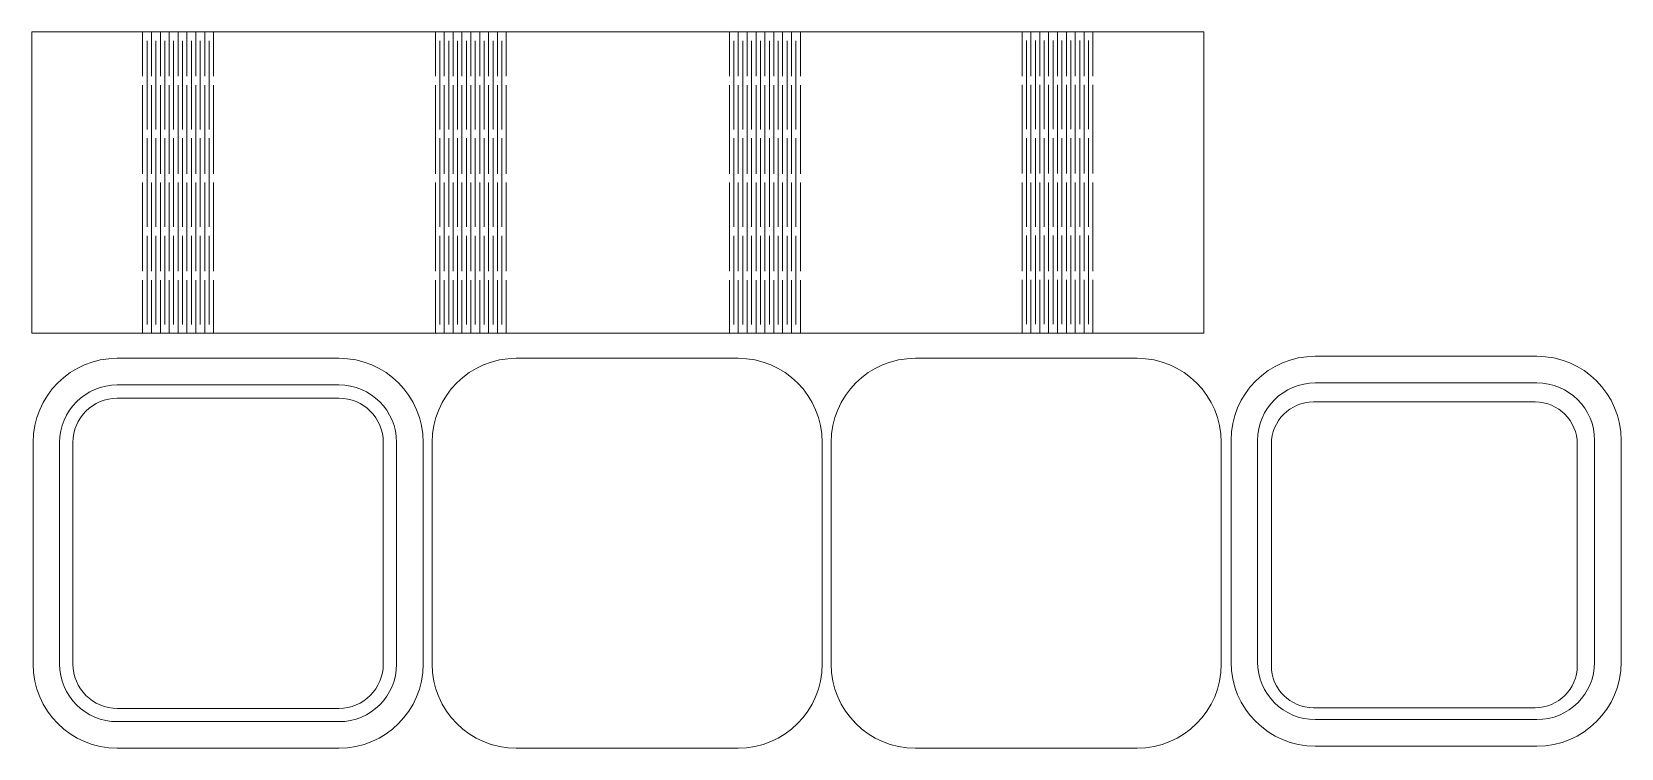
# Model space of a CAD drawing. Header units: millimetres. Extents: x 5 to 363, y 3 to 164.
import ezdxf

# ---------------------------------------------------------------- set-up
doc = ezdxf.new("R2010")
doc.units = ezdxf.units.MM
doc.header["$LTSCALE"] = 10
doc.layers.get('0').update_dxf_attribs({"linetype": 'CONTINUOUS', "lineweight": 0})

msp = doc.modelspace()

# ---------------------------------------------------------------- linework, layer by layer
at = {"color": 7, "linetype": 'CONTINUOUS'}
for p, q in [((29.76, 164.45), (4.76, 164.45)), ((4.76, 96.45), (4.76, 164.45)), ((29.76, 154.45), (29.76, 164.45)), ((29.76, 164.45), (45.76, 164.45)), ((30.76, 142.45), (30.76, 162.45)), ((31.76, 154.45), (31.76, 164.45)), ((32.76, 142.45), (32.76, 162.45)), ((33.76, 154.45), (33.76, 164.45)), ((34.76, 142.45), (34.76, 162.45)), ((35.76, 154.45), (35.76, 164.45)), ((36.76, 142.45), (36.76, 162.45)), ((37.76, 154.45), (37.76, 164.45)), ((38.76, 142.45), (38.76, 162.45)), ((39.76, 154.45), (39.76, 164.45)), ((40.76, 142.45), (40.76, 162.45)), ((41.76, 154.45), (41.76, 164.45)), ((42.76, 142.45), (42.76, 162.45)), ((43.76, 154.45), (43.76, 164.45)), ((44.76, 142.45), (44.76, 162.45)), ((45.76, 154.45), (45.76, 164.45)), ((45.76, 164.45), (95.79, 164.43)), ((95.79, 154.43), (95.79, 164.43)), ((95.79, 164.43), (111.79, 164.43)), ((96.79, 142.43), (96.79, 162.43)), ((97.79, 154.43), (97.79, 164.43)), ((98.79, 142.43), (98.79, 162.43)), ((99.79, 154.43), (99.79, 164.43)), ((100.79, 142.43), (100.79, 162.43)), ((101.79, 154.43), (101.79, 164.43)), ((102.79, 142.43), (102.79, 162.43)), ((103.79, 154.43), (103.79, 164.43)), ((104.79, 142.43), (104.79, 162.43)), ((105.79, 154.43), (105.79, 164.43)), ((106.79, 142.43), (106.79, 162.43)), ((107.79, 154.43), (107.79, 164.43)), ((108.79, 142.43), (108.79, 162.43)), ((109.79, 154.43), (109.79, 164.43)), ((110.79, 142.43), (110.79, 162.43)), ((111.79, 154.43), (111.79, 164.43)), ((111.79, 164.43), (161.31, 164.43)), ((161.31, 164.43), (162.01, 164.43)), ((162.12, 154.43), (162.12, 164.43)), ((162.12, 164.43), (178.12, 164.43)), ((163.12, 142.43), (163.12, 162.43)), ((164.12, 154.43), (164.12, 164.43)), ((165.12, 142.43), (165.12, 162.43)), ((166.12, 154.43), (166.12, 164.43)), ((167.12, 142.43), (167.12, 162.43)), ((168.12, 154.43), (168.12, 164.43)), ((169.12, 142.43), (169.12, 162.43)), ((170.12, 154.43), (170.12, 164.43)), ((171.12, 142.43), (171.12, 162.43)), ((172.12, 154.43), (172.12, 164.43)), ((173.12, 142.43), (173.12, 162.43)), ((174.12, 154.43), (174.12, 164.43)), ((175.12, 142.43), (175.12, 162.43)), ((176.12, 154.43), (176.12, 164.43)), ((177.12, 142.43), (177.12, 162.43)), ((178.12, 164.43), (228.11, 164.48)), ((178.12, 154.43), (178.12, 164.43)), ((228.11, 154.48), (228.11, 164.48)), ((228.11, 164.48), (244.11, 164.48)), ((228.11, 164.43), (228.12, 164.43)), ((229.11, 142.48), (229.11, 162.48)), ((230.11, 154.48), (230.11, 164.48)), ((231.11, 142.48), (231.11, 162.48)), ((232.11, 154.48), (232.11, 164.48)), ((233.11, 142.48), (233.11, 162.48)), ((234.11, 154.48), (234.11, 164.48)), ((235.11, 142.48), (235.11, 162.48)), ((236.11, 154.48), (236.11, 164.48)), ((237.11, 142.48), (237.11, 162.48)), ((238.11, 154.48), (238.11, 164.48)), ((239.11, 142.48), (239.11, 162.48)), ((240.11, 154.48), (240.11, 164.48)), ((241.11, 142.48), (241.11, 162.48)), ((242.11, 154.48), (242.11, 164.48)), ((243.11, 142.48), (243.11, 162.48)), ((244.11, 154.48), (244.11, 164.48)), ((244.11, 164.48), (269.11, 164.48)), ((269.11, 164.48), (269.11, 96.48)), ((29.76, 132.45), (29.76, 152.45)), ((31.76, 132.45), (31.76, 152.45)), ((33.76, 132.45), (33.76, 152.45)), ((35.76, 132.45), (35.76, 152.45)), ((37.76, 132.45), (37.76, 152.45)), ((39.76, 132.45), (39.76, 152.45)), ((41.76, 132.45), (41.76, 152.45)), ((43.76, 132.45), (43.76, 152.45)), ((45.76, 132.45), (45.76, 152.45)), ((95.79, 132.43), (95.79, 152.43)), ((97.79, 132.43), (97.79, 152.43)), ((99.79, 132.43), (99.79, 152.43)), ((101.79, 132.43), (101.79, 152.43)), ((103.79, 132.43), (103.79, 152.43)), ((105.79, 132.43), (105.79, 152.43)), ((107.79, 132.43), (107.79, 152.43)), ((109.79, 132.43), (109.79, 152.43)), ((111.79, 132.43), (111.79, 152.43)), ((162.12, 132.43), (162.12, 152.43)), ((164.12, 132.43), (164.12, 152.43)), ((166.12, 132.43), (166.12, 152.43)), ((168.12, 132.43), (168.12, 152.43)), ((170.12, 132.43), (170.12, 152.43)), ((172.12, 132.43), (172.12, 152.43)), ((174.12, 132.43), (174.12, 152.43)), ((176.12, 132.43), (176.12, 152.43)), ((178.12, 132.43), (178.12, 152.43)), ((228.11, 132.48), (228.11, 152.48)), ((230.11, 132.48), (230.11, 152.48)), ((232.11, 132.48), (232.11, 152.48)), ((234.11, 132.48), (234.11, 152.48)), ((236.11, 132.48), (236.11, 152.48)), ((238.11, 132.48), (238.11, 152.48)), ((240.11, 132.48), (240.11, 152.48)), ((242.11, 132.48), (242.11, 152.48)), ((244.11, 132.48), (244.11, 152.48)), ((30.76, 120.45), (30.76, 140.45)), ((32.76, 120.45), (32.76, 140.45)), ((34.76, 120.45), (34.76, 140.45)), ((36.76, 120.45), (36.76, 140.45)), ((38.76, 120.45), (38.76, 140.45)), ((40.76, 120.45), (40.76, 140.45)), ((42.76, 120.45), (42.76, 140.45)), ((44.76, 120.45), (44.76, 140.45)), ((96.79, 120.43), (96.79, 140.43)), ((98.79, 120.43), (98.79, 140.43)), ((100.79, 120.43), (100.79, 140.43)), ((102.79, 120.43), (102.79, 140.43)), ((104.79, 120.43), (104.79, 140.43)), ((106.79, 120.43), (106.79, 140.43)), ((108.79, 120.43), (108.79, 140.43)), ((110.79, 120.43), (110.79, 140.43)), ((163.12, 120.43), (163.12, 140.43)), ((165.12, 120.43), (165.12, 140.43)), ((167.12, 120.43), (167.12, 140.43)), ((169.12, 120.43), (169.12, 140.43)), ((171.12, 120.43), (171.12, 140.43)), ((173.12, 120.43), (173.12, 140.43)), ((175.12, 120.43), (175.12, 140.43)), ((177.12, 120.43), (177.12, 140.43)), ((229.11, 120.48), (229.11, 140.48)), ((231.11, 120.48), (231.11, 140.48)), ((233.11, 120.48), (233.11, 140.48)), ((235.11, 120.48), (235.11, 140.48)), ((237.11, 120.48), (237.11, 140.48)), ((239.11, 120.48), (239.11, 140.48)), ((241.11, 120.48), (241.11, 140.48)), ((243.11, 120.48), (243.11, 140.48)), ((29.76, 110.45), (29.76, 130.45)), ((31.76, 110.45), (31.76, 130.45)), ((33.76, 110.45), (33.76, 130.45)), ((35.76, 110.45), (35.76, 130.45)), ((37.76, 110.45), (37.76, 130.45)), ((39.76, 110.45), (39.76, 130.45)), ((41.76, 110.45), (41.76, 130.45)), ((43.76, 110.45), (43.76, 130.45)), ((45.76, 110.45), (45.76, 130.45)), ((95.79, 110.43), (95.79, 130.43)), ((97.79, 110.43), (97.79, 130.43)), ((99.79, 110.43), (99.79, 130.43)), ((101.79, 110.43), (101.79, 130.43)), ((103.79, 110.43), (103.79, 130.43)), ((105.79, 110.43), (105.79, 130.43)), ((107.79, 110.43), (107.79, 130.43)), ((109.79, 110.43), (109.79, 130.43)), ((111.79, 110.43), (111.79, 130.43)), ((162.12, 110.43), (162.12, 130.43)), ((164.12, 110.43), (164.12, 130.43)), ((166.12, 110.43), (166.12, 130.43)), ((168.12, 110.43), (168.12, 130.43)), ((170.12, 110.43), (170.12, 130.43)), ((172.12, 110.43), (172.12, 130.43)), ((174.12, 110.43), (174.12, 130.43)), ((176.12, 110.43), (176.12, 130.43)), ((178.12, 110.43), (178.12, 130.43)), ((228.11, 110.48), (228.11, 130.48)), ((230.11, 110.48), (230.11, 130.48)), ((232.11, 110.48), (232.11, 130.48)), ((234.11, 110.48), (234.11, 130.48)), ((236.11, 110.48), (236.11, 130.48)), ((238.11, 110.48), (238.11, 130.48)), ((240.11, 110.48), (240.11, 130.48)), ((242.11, 110.48), (242.11, 130.48)), ((244.11, 110.48), (244.11, 130.48)), ((30.76, 98.45), (30.76, 118.45)), ((32.76, 98.45), (32.76, 118.45)), ((34.76, 98.45), (34.76, 118.45)), ((36.76, 98.45), (36.76, 118.45)), ((38.76, 98.45), (38.76, 118.45)), ((40.76, 98.45), (40.76, 118.45)), ((42.76, 98.45), (42.76, 118.45)), ((44.76, 98.45), (44.76, 118.45)), ((96.79, 98.43), (96.79, 118.43)), ((98.79, 98.43), (98.79, 118.43)), ((100.79, 98.43), (100.79, 118.43)), ((102.79, 98.43), (102.79, 118.43)), ((104.79, 98.43), (104.79, 118.43)), ((106.79, 98.43), (106.79, 118.43)), ((108.79, 98.43), (108.79, 118.43)), ((110.79, 98.43), (110.79, 118.43)), ((163.12, 98.43), (163.12, 118.43)), ((165.12, 98.43), (165.12, 118.43)), ((167.12, 98.43), (167.12, 118.43)), ((169.12, 98.43), (169.12, 118.43)), ((171.12, 98.43), (171.12, 118.43)), ((173.12, 98.43), (173.12, 118.43)), ((175.12, 98.43), (175.12, 118.43)), ((177.12, 98.43), (177.12, 118.43)), ((229.11, 98.48), (229.11, 118.48)), ((231.11, 98.48), (231.11, 118.48)), ((233.11, 98.48), (233.11, 118.48)), ((235.11, 98.48), (235.11, 118.48)), ((237.11, 98.48), (237.11, 118.48)), ((239.11, 98.48), (239.11, 118.48)), ((241.11, 98.48), (241.11, 118.48)), ((243.11, 98.48), (243.11, 118.48)), ((29.76, 96.45), (29.76, 108.45)), ((31.76, 96.45), (31.76, 108.45)), ((33.76, 96.45), (33.76, 108.45)), ((35.76, 96.45), (35.76, 108.45)), ((37.76, 96.45), (37.76, 108.45)), ((39.76, 96.45), (39.76, 108.45)), ((41.76, 96.45), (41.76, 108.45)), ((43.76, 96.45), (43.76, 108.45)), ((45.76, 96.45), (45.76, 108.45)), ((95.79, 96.43), (95.79, 108.43)), ((97.79, 96.43), (97.79, 108.43)), ((99.79, 96.43), (99.79, 108.43)), ((101.79, 96.43), (101.79, 108.43)), ((103.79, 96.43), (103.79, 108.43)), ((105.79, 96.43), (105.79, 108.43)), ((107.79, 96.43), (107.79, 108.43)), ((109.79, 96.43), (109.79, 108.43)), ((111.79, 96.43), (111.79, 108.43)), ((162.12, 96.43), (162.12, 108.43)), ((164.12, 96.43), (164.12, 108.43)), ((166.12, 96.43), (166.12, 108.43)), ((168.12, 96.43), (168.12, 108.43)), ((170.12, 96.43), (170.12, 108.43)), ((172.12, 96.43), (172.12, 108.43)), ((174.12, 96.43), (174.12, 108.43)), ((176.12, 96.43), (176.12, 108.43)), ((178.12, 96.43), (178.12, 108.43)), ((228.11, 96.48), (228.11, 108.48)), ((230.11, 96.48), (230.11, 108.48)), ((232.11, 96.48), (232.11, 108.48)), ((234.11, 96.48), (234.11, 108.48)), ((236.11, 96.48), (236.11, 108.48)), ((238.11, 96.48), (238.11, 108.48)), ((240.11, 96.48), (240.11, 108.48)), ((242.11, 96.48), (242.11, 108.48)), ((244.11, 96.48), (244.11, 108.48)), ((29.76, 96.45), (4.76, 96.45)), ((29.76, 96.45), (45.76, 96.45)), ((45.76, 96.45), (95.79, 96.43)), ((95.79, 96.43), (111.79, 96.43)), ((111.79, 96.43), (162.12, 96.43)), ((162.12, 96.43), (178.12, 96.43)), ((178.12, 96.43), (228.11, 96.48)), ((228.11, 96.48), (244.11, 96.48)), ((244.11, 96.48), (269.11, 96.48)), ((74.05, 90.79), (24.05, 90.79)), ((164.05, 90.79), (114.05, 90.79)), ((254.05, 90.79), (204.05, 90.79)), ((344.25, 91.25), (294.25, 91.25)), ((74.05, 84.79), (24.05, 84.79)), ((344.25, 85.25), (294.25, 85.25)), ((24.05, 81.79), (74.05, 81.79)), ((293.84, 80.93), (343.84, 80.93)), ((5.05, 71.79), (5.05, 21.79)), ((11.05, 71.79), (11.05, 21.79)), ((14.05, 21.79), (14.05, 71.79)), ((84.05, 71.79), (84.05, 21.79)), ((87.05, 21.79), (87.05, 71.79)), ((93.05, 21.79), (93.05, 71.79)), ((95.05, 71.79), (95.05, 21.79)), ((183.05, 21.79), (183.05, 71.79)), ((185.05, 71.79), (185.05, 21.79)), ((273.05, 21.79), (273.05, 71.79)), ((275.25, 72.25), (275.25, 22.25)), ((281.25, 72.25), (281.25, 22.25)), ((357.25, 22.25), (357.25, 72.25)), ((363.25, 22.25), (363.25, 72.25)), ((284.34, 21.43), (284.34, 71.43)), ((353.34, 71.43), (353.34, 21.43)), ((74.05, 11.79), (24.05, 11.79)), ((343.84, 11.93), (293.84, 11.93)), ((24.05, 8.79), (74.05, 8.79)), ((294.25, 9.25), (344.25, 9.25)), ((24.05, 2.79), (74.05, 2.79)), ((114.05, 2.79), (164.05, 2.79)), ((204.05, 2.79), (254.05, 2.79)), ((294.25, 3.25), (344.25, 3.25))]:
    msp.add_line(p, q, dxfattribs=at)
for centre, radius, start, end in [((24.05, 71.79), 19, 90, 180), ((74.05, 71.79), 19, 0, 90), ((114.05, 71.79), 19, 90, 180), ((164.05, 71.79), 19, 0, 90), ((204.05, 71.79), 19, 90, 180), ((254.05, 71.79), 19, 0, 90), ((294.25, 72.25), 19, 90, 180), ((344.25, 72.25), 19, 0, 90), ((24.05, 71.79), 13, 90, 180), ((74.05, 71.79), 13, 0, 90), ((294.25, 72.25), 13, 90, 180), ((344.25, 72.25), 13, 0, 90), ((24.05, 71.79), 10, 90, 180), ((74.05, 71.79), 10, 0, 90), ((293.84, 71.43), 9.5, 90, 180), ((343.84, 71.43), 9.5, 0, 90), ((24.05, 21.79), 19, 180, 270), ((24.05, 21.79), 13, 180, 270), ((24.05, 21.79), 10, 180, 270), ((74.05, 21.79), 10, 270, 0), ((74.05, 21.79), 13, 270, 0), ((74.05, 21.79), 19, 270, 0), ((114.05, 21.79), 19, 180, 270), ((164.05, 21.79), 19, 270, 0), ((204.05, 21.79), 19, 180, 270), ((254.05, 21.79), 19, 270, 0), ((294.25, 22.25), 19, 180, 270), ((294.25, 22.25), 13, 180, 270), ((344.25, 22.25), 13, 270, 0), ((344.25, 22.25), 19, 270, 0), ((293.84, 21.43), 9.5, 180, 270), ((343.84, 21.43), 9.5, 270, 0)]:
    msp.add_arc(centre, radius, start, end, dxfattribs=at)

doc.saveas('drawing.dxf')
